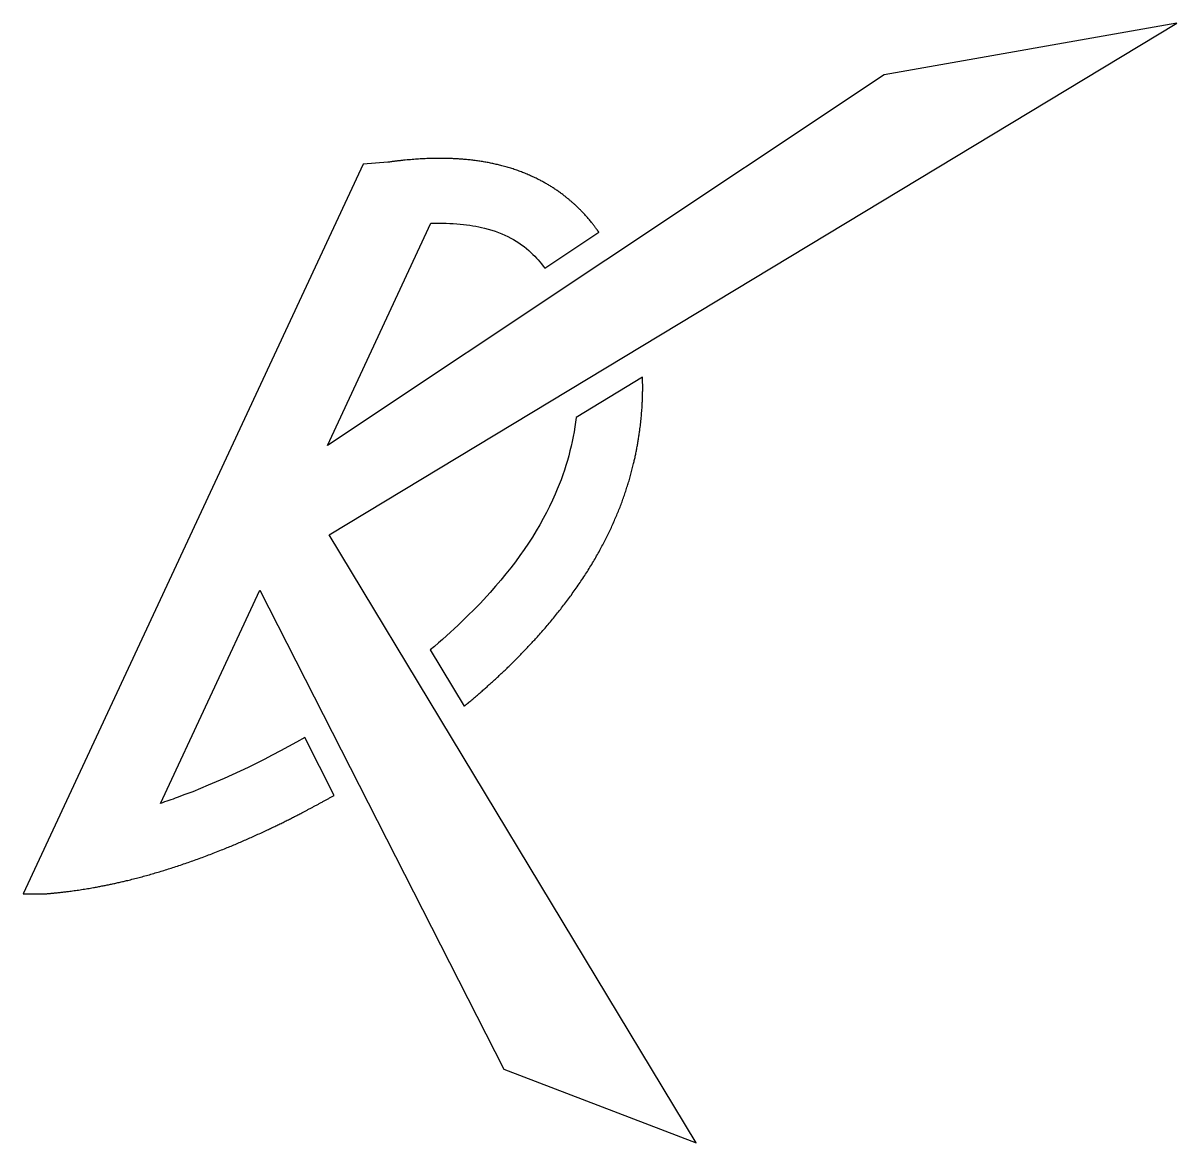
# Model space of a CAD drawing. Header units: millimetres. Extents: x 119 to 226, y -55 to 48.
import ezdxf

# ---------------------------------------------------------------- set-up
doc = ezdxf.new("R2010")
doc.units = ezdxf.units.MM
doc.layers.get('0').update_dxf_attribs({"linetype": 'CONTINUOUS'})

msp = doc.modelspace()

# ---------------------------------------------------------------- linework, layer by layer
for p, q in [((147.82, 0.88), (226.29, 48.24)), ((226.29, 48.24), (199.19, 43.46)), ((199.19, 43.46), (147.64, 9.16)), ((153.24, 35.36), (150.94, 35.17)), ((150.94, 35.17), (119.47, -32.33)), ((147.64, 9.16), (157.22, 29.71)), ((167.78, 25.56), (172.78, 28.89)), ((176.82, 15.47), (170.67, 11.75)), ((181.78, -55.4), (147.82, 0.88)), ((132.19, -23.98), (141.39, -4.24)), ((141.39, -4.24), (163.98, -48.56)), ((157.17, -9.77), (160.31, -14.98)), ((148.26, -23.23), (145.54, -17.87)), ((119.47, -32.33), (121.68, -32.33)), ((163.98, -48.56), (181.78, -55.4))]:
    msp.add_line(p, q)
for points, degree, knots in [([(172.78, 28.89), (172.65, 29.06), (172.09, 29.84), (171, 31.13), (169.21, 32.74), (166.47, 34.36), (162.68, 35.51), (159.19, 35.83), (156.32, 35.73), (154.28, 35.51), (153.24, 35.36)], 5, [-0.211547, -0.211547, -0.211547, -0.211547, -0.211547, -0.211547, -0.2, -0.16, -0.12, -0.08, -0.04, 0, 0, 0, 0, 0, 0]), ([(157.22, 29.71), (159.19, 29.78), (160.83, 29.6), (162.18, 29.26), (164.05, 28.8), (165.37, 28.05), (166.51, 26.99), (166.96, 26.58), (167.38, 26.1), (167.78, 25.56)], 3, [0.0301133, 0.0301133, 0.0301133, 0.0301133, 0.0910289, 0.0910289, 0.0910289, 0.1754755, 0.1754755, 0.1754755, 0.2085428, 0.2085428, 0.2085428, 0.2085428]), ([(160.31, -14.98), (160.69, -14.67), (161.91, -13.65), (163.9, -11.88), (166.53, -9.31), (169.52, -5.86), (172.29, -1.85), (174.41, 2.25), (175.88, 6.43), (176.58, 9.93), (176.82, 12.59), (176.85, 14.4), (176.82, 15.35), (176.82, 15.47)], 5, [-0.6578789, -0.6578789, -0.6578789, -0.6578789, -0.6578789, -0.6578789, -0.64, -0.6, -0.56, -0.52, -0.48, -0.44, -0.4, -0.36, -0.3544473, -0.3544473, -0.3544473, -0.3544473, -0.3544473, -0.3544473]), ([(170.67, 11.75), (170.39, 9.38), (169.76, 7.01), (168.74, 4.65), (167.43, 1.63), (165.43, -1.42), (162.71, -4.45), (161.09, -6.26), (159.21, -8.05), (157.17, -9.77)], 3, [0.3963522, 0.3963522, 0.3963522, 0.3963522, 0.4800708, 0.4800708, 0.4800708, 0.58701, 0.58701, 0.58701, 0.6508417, 0.6508417, 0.6508417, 0.6508417]), ([(145.54, -17.87), (141.54, -20.17), (137.52, -22.05), (133.75, -23.43), (133.22, -23.62), (132.7, -23.8), (132.19, -23.98)], 3, [0.7610307, 0.7610307, 0.7610307, 0.7610307, 0.8692138, 0.8692138, 0.8692138, 0.8842269, 0.8842269, 0.8842269, 0.8842269]), ([(121.68, -32.33), (122.49, -32.26), (124.13, -32.09), (126.63, -31.71), (130.08, -30.96), (134.54, -29.6), (139.08, -27.86), (142.78, -26.16), (145.56, -24.73), (147.39, -23.72), (148.26, -23.23)], 5, [-1, -1, -1, -1, -1, -1, -0.96, -0.92, -0.88, -0.84, -0.8, -0.7632294, -0.7632294, -0.7632294, -0.7632294, -0.7632294, -0.7632294])]:
    msp.add_open_spline(points, degree=degree, knots=knots)

doc.saveas('drawing.dxf')
